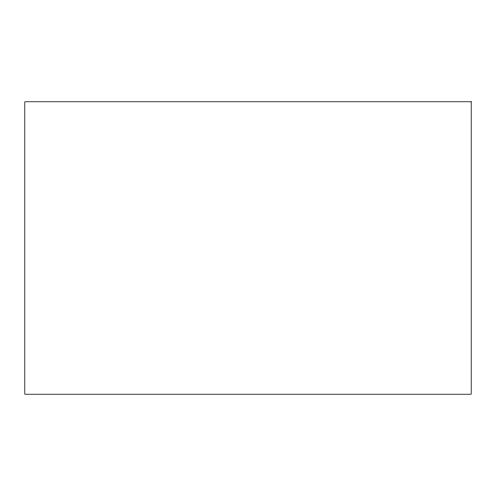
<?xml version="1.0" encoding="UTF-8"?>
<svg xmlns="http://www.w3.org/2000/svg" width="496" height="496" viewBox="0 0 496 496"><rect width="100%" height="100%" fill="white"/><g stroke="black" fill="none" stroke-linecap="round" stroke-linejoin="round"><path stroke-width="0.74" d="M471.2 101.792L24.8 101.792L24.8 394.208L471.2 394.208L471.2 101.792"/></g></svg>
